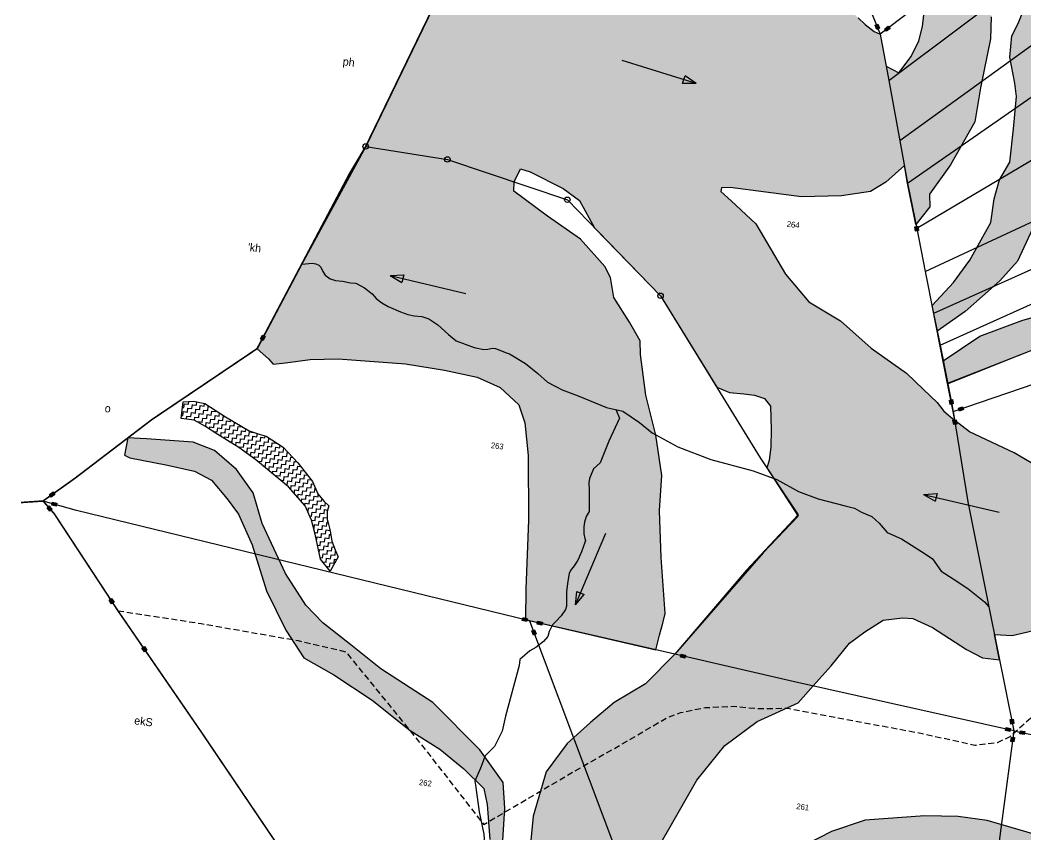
# Model space of a CAD drawing. Header units: metres. Extents: x 284220 to 286737, y 2014914 to 2019184.
# Drawn here: x 284306 to 285157, y 2016124 to 2016813 of the extents above; entities that cross this region are included whole.
import ezdxf
from ezdxf.enums import TextEntityAlignment as Align

# ---------------------------------------------------------------- set-up
doc = ezdxf.new("R2010")
doc.units = ezdxf.units.M
doc.header["$MEASUREMENT"] = 0
doc.linetypes.add('DASHED', pattern=[0.75, 0.5, -0.25])
doc.linetypes.add('DIVIDE', pattern=[1.25, 0.5, -0.25, 0, -0.25, 0, -0.25])
for name, color, linetype in [('LINE_FOOTPATH', 1, 'DASHED'), ('LINE_WATER', 4, 'Continuous'), ('POLY_HATCH', 12, 'Continuous'), ('POLY_PARCEL', 6, 'Continuous'), ('SYM_ARROW', 1, 'Continuous'), ('SYM_STONE', 1, 'Continuous'), ('TEXT_MAPOUT', 7, 'Continuous'), ('TEXT_PARCEL', 7, 'Continuous'), ('V_BOUND_LINE', 7, 'Continuous'), ('V_DIVIDE_LINE', 7, 'DIVIDE')]:
    doc.layers.add(name, color=color, linetype=linetype)
doc.styles.add('TEXT_MAP', font='', dxfattribs={"height": 2.5})
doc.styles.get('TEXT_MAP').set_extended_font_data('Kruti Dev 050')
pattern_1 = [(356.61364, (284213.9095, 2014981.2202), (3.5200197, 3.126719), [3.329182, -3.329182]), (86.61364, (284217.2328, 2014981.0236), (-3.126719, 3.5200197), [3.329182, -3.329182])]

# ---------------------------------------------------------------- blocks, each defined once
blk = doc.blocks.new('STONE')
blk.add_circle((0, 0), 0.851)
blk = doc.blocks.new('STONESQUAREFILLED')
blk.add_hatch(color=256).paths.add_polyline_path([(0.7, -0.48), (0.7, 0.48), (-0.7, 0.48), (-0.7, -0.48)])
blk.add_lwpolyline([(-0.7, 0.48), (0.7, 0.48), (0.7, -0.48), (-0.7, -0.48)], close=True)
blk = doc.blocks.new('ARROWASPECT')
h = blk.add_hatch(color=256)
h.paths.add_polyline_path([(2.85, -2.85), (3.72, -1.98), (0, 0)])
h.paths.add_polyline_path([(0, 0), (1.98, -3.72), (2.85, -2.85)])
for points in [[(0, 0), (17.15, -17.15)], [(0, 0), (1.98, -3.72)], [(0, 0), (3.72, -1.98)], [(3.72, -1.98), (1.98, -3.72)]]:
    blk.add_lwpolyline(points)
blk = doc.blocks.new('4423')
at = {"layer": 'POLY_HATCH'}
h = blk.add_hatch(dxfattribs=at)
h.set_pattern_fill('ZIGZAG', color=256, scale=26.633459, angle=-3.38636, style=0)
h.set_pattern_definition(pattern_1)
h.paths.add_polyline_path([(285164.22, 2016652.54), (285167.13, 2016681.12), (285172.79, 2016722.27), (285172.25, 2016740.53), (285172.12, 2016758.76), (285171.27, 2016778.65), (285168.54, 2016787.31), (285160.45, 2016801.15), (285158.86, 2016822.3), (285149.86, 2016855.85), (285142.39, 2016880.19), (285132.14, 2016905.49), (285115.38, 2016937.26), (285099.57, 2016971.4), (285089.51, 2016993.05), (285077.4, 2017003.3), (285072.03, 2017008.48), (285066.53, 2017018.12), (285061.87, 2017028.52), (285060.97, 2017033.83), (285060.41, 2017044.8), (285053.17, 2017059.4), (285045.05, 2017079.72), (285035.46, 2017102.56), (285021.72, 2017123.62), (285006.86, 2017139.48), (284995.29, 2017149.32), (284971.49, 2017151.11), (284986.26, 2017133.82), (285003.43, 2017115.79), (285023.96, 2017079.35), (285033.57, 2017063.8), (285033.81, 2017054.07), (285032.98, 2017046.83), (285033.83, 2017033.82), (285046.03, 2017014.07), (285059.54, 2016995.86), (285071.88, 2016978.52), (285079.18, 2016962.77), (285100.37, 2016923.86), (285116.34, 2016885.66), (285120.83, 2016865.55), (285124.22, 2016840.65), (285139.02, 2016803.33), (285144.06, 2016792.51), (285141.56, 2016791.44), (285139.59, 2016792.37), (285138.09, 2016794.57), (285127.89, 2016813.8), (285120.36, 2016823.56), (285110.84, 2016833.84), (285104.05, 2016842.34), (285092.21, 2016868.14), (285088.58, 2016882.13), (285076.78, 2016915.62), (285062.19, 2016949.69), (285051.06, 2016973.83), (285027.93, 2017022.81), (285016.26, 2017044.56), (285000.71, 2017069.37), (284983.76, 2017097.9), (284971.75, 2017114), (284959.09, 2017126.09), (284950.83, 2017137.11), (284941.03, 2017153.4), (284912.9, 2017155.8), (284942.88, 2017121.59), (284956.79, 2017103.35), (284969.03, 2017075.58), (284988.02, 2017047.32), (285006.3, 2017020.73), (285022.84, 2016978.45), (285051.68, 2016911.15), (285078.5, 2016850.97), (285097.42, 2016821.5), (285110.19, 2016804.55), (285116.86, 2016794.03), (285117.71, 2016775.29), (285116.88, 2016751.44), (285115.84, 2016728.9), (285113.51, 2016716.89), (285107.85, 2016703.46), (285098.64, 2016689.24), (285087.69, 2016694.2), (285081.12, 2016720.47), (285075.75, 2016722.36), (285074.4, 2016723.28), (285098.99, 2016603.28), (285108.09, 2016612.53), (285111.7, 2016598), (285120.7, 2016564.31), (285131.43, 2016579.77), (285130.55, 2016590.15), (285146.23, 2016615.55)])
h = blk.add_hatch(dxfattribs=at)
h.set_pattern_fill('ZIGZAG', color=256, scale=26.633459, angle=-3.38636, style=0)
h.set_pattern_definition(pattern_1)
h.paths.add_polyline_path([(285209.23, 2016982.95), (285196.98, 2017015.67), (285184.38, 2017049.21), (285156.75, 2017095.79), (285139.9, 2017125.94), (285126.55, 2017147.69), (285099.26, 2017145.26), (285120.75, 2017110.47), (285139.55, 2017078.99), (285156.9, 2017050.43), (285168.06, 2017026.69), (285177.57, 2016995.76), (285181.49, 2016972.85), (285182.57, 2016942.17), (285184.74, 2016910.45), (285196.59, 2016898.42), (285208.43, 2016879.49), (285225.31, 2016847.18), (285234.61, 2016828.95), (285242.26, 2016807.44), (285247.14, 2016787.31), (285252.44, 2016759.56), (285258.34, 2016722.36), (285258.15, 2016698.49), (285261.58, 2016674.39), (285281.24, 2016657.44), (285292.06, 2016634.93), (285300.32, 2016610.15), (285303.02, 2016595.08), (285303.27, 2016571.99), (285298, 2016558.13), (285277.84, 2016534.69), (285257.04, 2016509.53), (285239.41, 2016499.23), (285213.76, 2016490.22), (285179.62, 2016474.83), (285150.51, 2016452.58), (285155.44, 2016433.99), (285294.81, 2016499.27), (285299.12, 2016506.62), (285318.68, 2016535.83), (285327.5, 2016568.52), (285332.07, 2016597.81), (285332.6, 2016606.68), (285328.46, 2016633.25), (285322.05, 2016647.66), (285317.04, 2016652.01), (285285.06, 2016667.23), (285290.03, 2016675.39), (285291.4, 2016684.3), (285294.8, 2016700.7), (285294.76, 2016713.66), (285294.45, 2016729.06), (285285.11, 2016757.02), (285272.39, 2016809.2), (285269.52, 2016822.33), (285263.45, 2016830.48), (285250.55, 2016844.1), (285247.16, 2016862.12), (285237.53, 2016904.8), (285235.42, 2016917.07), (285231.36, 2016923.79), (285223.31, 2016931.56), (285220.63, 2016941.03)])
h.paths.add_polyline_path([(285225.14, 2016593.62), (285227.85, 2016612.08), (285225.8, 2016624.27), (285222.5, 2016637.02), (285221.25, 2016650.05), (285221.39, 2016666.24), (285222.58, 2016686.27), (285229.29, 2016710.71), (285219.75, 2016720.59), (285220.18, 2016729.58), (285226.72, 2016756.22), (285228.65, 2016775.14), (285223.26, 2016781.4), (285217.97, 2016795.85), (285219.7, 2016803.48), (285219.59, 2016815.23), (285211.3, 2016834.46), (285196.28, 2016866.41), (285183.61, 2016891.86), (285164.35, 2016915.68), (285155.33, 2016927.55), (285153.56, 2016938.59), (285147.29, 2016969.73), (285141.3, 2016998.43), (285130.83, 2017028.16), (285117.35, 2017053.66), (285101.28, 2017083.36), (285087.68, 2017106.84), (285074.93, 2017124.2), (285068.52, 2017132.27), (285055.79, 2017144.77), (285024.35, 2017147.13), (285049.29, 2017116.84), (285080.82, 2017067.6), (285092.35, 2017043.43), (285099.47, 2017018.01), (285112.02, 2016976.78), (285119.06, 2016952.07), (285120.04, 2016941.07), (285129.27, 2016932.83), (285150.8, 2016899.57), (285175.92, 2016851.52), (285186.08, 2016823.47), (285192.01, 2016793.56), (285197.36, 2016767.74), (285199.12, 2016749.41), (285195.12, 2016736.69), (285190.44, 2016726.03), (285189.79, 2016708.26), (285197.67, 2016678.29), (285196.81, 2016648.72), (285195.57, 2016620.94), (285187.8, 2016605.83), (285184.4, 2016589.61), (285182.83, 2016569.86), (285167.54, 2016537.56), (285155.05, 2016518.06), (285138.48, 2016497.72), (285144.11, 2016476.68), (285166.21, 2016494.66), (285193.34, 2016521.8), (285206.93, 2016539.22), (285217.89, 2016566.92)])
h = blk.add_hatch(dxfattribs=at)
h.set_pattern_fill('ZIGZAG', color=256, scale=26.633459, angle=-3.38636, style=0)
h.set_pattern_definition(pattern_1)
h.paths.add_polyline_path([(285028.03, 2016771.75), (285024.13, 2016774.41), (284981.47, 2016813.38), (284953.26, 2016850.28), (284944.36, 2016864.17), (284930.05, 2016889.31), (284920.84, 2016918.6), (284911.48, 2016960.39), (284906.22, 2017015.37), (284897.75, 2017015.87), (284877.51, 2017016.26), (284861.34, 2017016.81), (284856.87, 2017016.67), (284844.64, 2017015.37), (284826.83, 2017012.99), (284774.31, 2016881.88), (284772.99, 2016872.66), (284767.34, 2016863.68), (284726.86, 2016764.6), (284704.64, 2016710), (284702.06, 2016703.68), (284956.89, 2016581.19), (284957.48, 2016584.39), (284964.42, 2016585.19), (285024.15, 2016581.25), (285057.54, 2016584.14), (285081.34, 2016589.21), (285093.6, 2016597.8), (285098.99, 2016603.28), (285074.4, 2016723.28), (285067.96, 2016727.68), (285061.79, 2016732.91), (285050.56, 2016741.67), (285039.56, 2016754.47)])
h = blk.add_hatch(dxfattribs=at)
h.set_pattern_fill('ZIGZAG', color=256, scale=26.633459, angle=-3.38636, style=0)
h.set_pattern_definition(pattern_1)
h.paths.add_polyline_path([(285299.62, 2016308.24), (285294.02, 2016326.73), (285289.26, 2016335.13), (285276.15, 2016347.85), (285249.27, 2016362.34), (285214.44, 2016379.7), (285176.14, 2016394.86), (285163.37, 2016403.61), (285153.94, 2016410.63), (285147.76, 2016417.64), (285135.8, 2016427.66), (285120.74, 2016440.29), (285090.25, 2016459.11), (285063.14, 2016480.15), (285036.02, 2016494.3), (285015.03, 2016516.2), (284987.82, 2016556.27), (284966.19, 2016574.16), (284956.89, 2016581.19), (284702.06, 2016703.68), (284659.7, 2016599.97), (284612.8, 2016498.94), (284580.13, 2016426.23), (284590.33, 2016418.38), (284594.39, 2016414.32), (284604.53, 2016416.11), (284624.85, 2016420.16), (284647.92, 2016422.14), (284704.3, 2016421.67), (284737.09, 2016418.3), (284764.58, 2016414.28), (284784.23, 2016406.91), (284800.65, 2016393.51), (284806.47, 2016378.84), (284811.09, 2016351.81), (284814.6, 2016298.08), (284816.01, 2016241.14), (284817.46, 2016215.41), (284821.77, 2016214.63), (284927.33, 2016197.17), (284929.62, 2016209.51), (284931.67, 2016219.9), (284933.1, 2016227.94), (284926.75, 2016274.18), (284922.84, 2016313.12), (284923.13, 2016342.25), (284915.91, 2016375.64), (284905.53, 2016408.27), (284898.8, 2016441.59), (284898.04, 2016453.1), (284887.93, 2016468.03), (284873.79, 2016487.5), (284869.98, 2016503.97), (284864.77, 2016512.88), (284843.09, 2016534.23), (284814.48, 2016551.69), (284785, 2016570.64), (284784.9, 2016578.37), (284789.46, 2016589.49), (284797.48, 2016587.58), (284825.92, 2016575.38), (284840.21, 2016566.42), (284854.12, 2016544.46), (284912.48, 2016491.53), (284963.94, 2016418.68), (284974.86, 2016414.81), (284986.79, 2016414.58), (284995.85, 2016414.04), (285004.31, 2016411.63), (285009.69, 2016405.58), (285010.55, 2016395.97), (285011.42, 2016386.37), (285012, 2016372), (285011.33, 2016360.57), (285009.74, 2016354.24), (285038.36, 2016315.65), (285011.31, 2016283.55), (284943.16, 2016194.55), (284920.43, 2016168.55), (284895.51, 2016151.39), (284884.72, 2016141.04), (284971.42, 2016095.78), (284989.56, 2016121.45), (285015.3, 2016143.23), (285048.37, 2016160.86), (285059.77, 2016175.58), (285073.72, 2016193.28), (285087.79, 2016213), (285099.87, 2016223.27), (285114.37, 2016233.88), (285130.31, 2016236.76), (285138.92, 2016236.73), (285155.76, 2016230.48), (285185.37, 2016213.91), (285198.88, 2016207.86), (285213.23, 2016207.18), (285207.65, 2016228.02), (285222.54, 2016227.96), (285244.46, 2016234.78), (285270.47, 2016246.15), (285287.51, 2016259.47), (285298.25, 2016279.38), (285301.56, 2016286.83), (285300.99, 2016299.08)])
h = blk.add_hatch(dxfattribs=at)
h.set_pattern_fill('ZIGZAG', color=256, scale=26.633459, angle=-3.38636, style=0)
h.set_pattern_definition(pattern_1)
h.paths.add_polyline_path([(284633.13, 2016318.88), (284619.97, 2016333.69), (284607.18, 2016345.83), (284592.3, 2016354.12), (284586.56, 2016355.52), (284577.94, 2016357.62), (284557.63, 2016368.09), (284539.67, 2016377.89), (284530.21, 2016379.24), (284521.67, 2016378.16), (284520.84, 2016364.18), (284531.67, 2016363.53), (284541.46, 2016358.98), (284552.22, 2016352.79), (284570.2, 2016343.25), (284585.01, 2016333.9), (284613.46, 2016313.16), (284628.47, 2016298.24), (284634.41, 2016286.77), (284638.24, 2016275.42), (284643.9, 2016254.7), (284652.56, 2016245.24), (284658.26, 2016257.53), (284655.8, 2016263.26), (284652.51, 2016270.34), (284650.64, 2016278.92), (284648.84, 2016284.33), (284646.3, 2016291.37), (284648.14, 2016299.46), (284640.04, 2016305.93)])
h = blk.add_hatch(dxfattribs=at)
h.set_pattern_fill('ZIGZAG', color=256, scale=26.633459, angle=-3.38636, style=0)
h.set_pattern_definition(pattern_1)
h.paths.add_polyline_path([(284932.83, 2016019.21), (284946.43, 2016047.07), (284968.17, 2016091.18), (284971.42, 2016095.78), (284884.72, 2016141.04), (284876.75, 2016133.39), (284858.45, 2016114.88), (284842.63, 2016090.01), (284834.21, 2016052.77), (284831.25, 2015962.98), (284838.74, 2015920.01), (284808.36, 2015915.59), (284810.24, 2016003.88), (284810.09, 2016057.88), (284807.43, 2016078.89), (284786.5, 2016104.98), (284744.7, 2016141.85), (284699.81, 2016166.96), (284673.64, 2016185.24), (284649.21, 2016202.18), (284634.25, 2016215.96), (284615.65, 2016240.96), (284593.66, 2016281.44), (284584.62, 2016306.34), (284569.46, 2016324.92), (284550.24, 2016339.43), (284531.94, 2016345.29), (284493.24, 2016345.67), (284477.68, 2016345.42), (284475.64, 2016330.95), (284480.29, 2016328.76), (284510.67, 2016325.05), (284534.82, 2016321.23), (284549.25, 2016314.64), (284563.21, 2016299.96), (284573.49, 2016287.89), (284586.37, 2016263.23), (284600.88, 2016225.58), (284619.08, 2016193.93), (284635.47, 2016171.93), (284661.19, 2016159.5), (284694.48, 2016140.33), (284727.39, 2016117.17), (284753.01, 2016103.42), (284774.11, 2016088.31), (284791.84, 2016072.93), (284795.37, 2016059.82), (284799.4, 2016030.91), (284797.5, 2015982.77), (284792.72, 2015926.19), (284792.66, 2015900.87), (284858.14, 2015904.87), (285007.35, 2015905.6), (285005.51, 2015850.28), (285001.98, 2015847.14), (284984.38, 2015856.79), (284951.62, 2015868.76), (284917.35, 2015871.26), (284860.15, 2015874.17), (284828.51, 2015864.58), (284803.96, 2015849.36), (284857.38, 2015818.1), (284889.39, 2015818.93), (284915.65, 2015818.33), (284932.52, 2015812.55), (284966.54, 2015789.51), (285005.15, 2015762.13), (285031.43, 2015745.77), (285054.33, 2015728.65), (285076.85, 2015697.21), (285094.94, 2015671.77), (285111.5, 2015660.76), (285117.25, 2015660.9), (285112.91, 2015676.44), (285115.52, 2015696.36), (285136.44, 2015742.9), (285150.99, 2015762.58), (285170.45, 2015776.24), (285192.84, 2015783.04), (285214.61, 2015783.28), (285142.98, 2016071.45), (285110.16, 2016067.01), (285082.72, 2016055.73), (285053.49, 2016038.35), (285030.47, 2016012.95), (285013.56, 2015977.64), (285007.04, 2015932.16), (285004.86, 2015920.69), (284955.47, 2015919.63), (284908.16, 2015916.65), (284911.95, 2015933.01), (284915.47, 2015968.16), (284919.85, 2015985.57)])
h = blk.add_hatch(dxfattribs=at)
h.set_pattern_fill('ZIGZAG', color=256, scale=26.633459, angle=-3.38636, style=0)
h.set_pattern_definition(pattern_1)
h.paths.add_polyline_path([(285377.95, 2015957.51), (285359.94, 2015992.5), (285346.24, 2016011.47), (285289.56, 2016047.31), (285251.97, 2016063.87), (285211.39, 2016072.96), (285187.12, 2016074.88), (285159.32, 2016073.66), (285142.98, 2016071.45), (285214.61, 2015783.28), (285226.81, 2015783.42), (285257.52, 2015777.3), (285269.6, 2015766.09), (285287.05, 2015745.94), (285314.48, 2015716.61), (285341.83, 2015702.09), (285357.1, 2015693.54), (285384.62, 2015698.12), (285406.31, 2015701.14), (285426.21, 2015698.05), (285438.4, 2015693.98), (285449.61, 2015681.37), (285463.41, 2015639.94), (285483.38, 2015597.67), (285511.79, 2015549.23), (285530.23, 2015529.51), (285541.8, 2015514.97), (285548.94, 2015498.3), (285552.33, 2015482.81), (285555.46, 2015463.03), (285560.7, 2015454.6), (285577.73, 2015435.44), (285589.44, 2015423.28), (285592.46, 2015409.72), (285596.75, 2015401.34), (285596.46, 2015388.46), (285596.68, 2015367.9), (285596.17, 2015359.33), (285591.99, 2015345.24), (285587.73, 2015337.85), (285564.27, 2015313.6), (285526.93, 2015280.45), (285518.15, 2015269.51), (285513.55, 2015256.4), (285512.15, 2015248.84), (285510.86, 2015243.18), (285508.25, 2015231.39), (285505.55, 2015226.29), (285502.27, 2015219.32), (285499.61, 2015214.7), (285496.36, 2015208.2), (285490.81, 2015203.28), (285485.34, 2015199.78), (285481.86, 2015197.59), (285477.88, 2015194.96), (285474.88, 2015192.75), (285471.32, 2015189.14), (285468.72, 2015185.47), (285466.61, 2015182.25), (285464.03, 2015179.06), (285461.45, 2015175.87), (285460.42, 2015174.49), (285458.85, 2015172.2), (285457.22, 2015168.95), (285451.53, 2015160.19), (285534.37, 2015227.33), (285536.22, 2015243.59), (285543.29, 2015266.11), (285566.78, 2015291.47), (285599.02, 2015317.08), (285619.21, 2015343.13), (285622.1, 2015367.8), (285629.28, 2015392.22), (285629.2, 2015407.04), (285616.21, 2015437.91), (285604.42, 2015456.76), (285593.69, 2015469.34), (285600.22, 2015474.69), (285615.07, 2015467.12), (285621.46, 2015461.97), (285628.52, 2015451.99), (285635.52, 2015432.94), (285640.67, 2015414.96), (285640.75, 2015400.14), (285640.18, 2015382.5), (285638.86, 2015376.36), (285635.55, 2015360.79), (285631.54, 2015349.56), (285628.26, 2015342.59), (285627.25, 2015333.57), (285626.83, 2015326.43), (285626.04, 2015313.1), (285626.68, 2015307.8), (285627.27, 2015301.56), (285627.43, 2015296.29), (285627.61, 2015290.79), (285666.31, 2015291.87), (285681.75, 2015545.24), (285678.04, 2015570.3), (285674.15, 2015585.35), (285643.9, 2015639.7), (285607.65, 2015697.74), (285591.99, 2015717.58), (285555.07, 2015764.21), (285523.83, 2015793.77), (285509.54, 2015802.74), (285485.5, 2015808.46), (285455.12, 2015812.17), (285424.46, 2015819.24), (285408.04, 2015824.51), (285402.55, 2015828.66), (285401.04, 2015835.43), (285402.47, 2015851.6), (285402.42, 2015870.06)])
at = {"layer": 'LINE_FOOTPATH', "ltscale": 10, "flags": 128}
blk.add_lwpolyline([(284478.47, 2016201.28), (284548.14, 2016195.07), (284629.84, 2016186.02), (284669.7, 2016179.28), (284735.98, 2016107.92), (284793.59, 2016043.09), (284865.7, 2016091.94), (284909.27, 2016120.68), (284940.02, 2016141.44), (284951.17, 2016146.5), (284971.37, 2016151.93), (284994.72, 2016154.46), (285014.57, 2016153.89), (285039.98, 2016155.7), (285154.52, 2016141.66), (285197.2, 2016134.92), (285215.78, 2016138.33), (285226.06, 2016144.05), (285242.41, 2016160.84), (285275.69, 2016188.68), (285304.51, 2016210.08), (285325.09, 2016221.81), (285346.69, 2016230.47), (285366.91, 2016241.32), (285411.38, 2016259.76), (285421.86, 2016263.66), (285471.22, 2016267.96), (285529.08, 2016275.12), (285546.79, 2016279.19), (285571.23, 2016284.97), (285597.53, 2016291.54), (285614.27, 2016299.58)], dxfattribs=at)
at = {"layer": 'LINE_WATER'}
for points in [[(284612.8, 2016498.94), (284621.59, 2016500.27), (284624.37, 2016499.79), (284627.13, 2016498.97), (284628.84, 2016497.21), (284630.62, 2016493.81), (284632.76, 2016490.88), (284636.1, 2016488.87), (284637.21, 2016488.14), (284641.61, 2016487.06), (284647.53, 2016486.71), (284654.41, 2016485.97), (284658.53, 2016485.89), (284659.17, 2016485.52), (284666.09, 2016482.48), (284672.91, 2016477.79), (284676.49, 2016474.27), (284681.41, 2016470.85), (284686.86, 2016468.22), (284697.2, 2016464.47), (284703.69, 2016462.61), (284708.93, 2016461.96), (284715.18, 2016461.6), (284721.35, 2016460.1), (284729.17, 2016455.51), (284738.46, 2016448.04), (284745.1, 2016443.19), (284760.36, 2016438.83), (284768.53, 2016437.52), (284771.86, 2016437.98), (284775.72, 2016439.07), (284778.03, 2016439.1), (284787.42, 2016436.07), (284790.01, 2016435.26), (284803.78, 2016428.01), (284814.55, 2016420.45), (284823.06, 2016413.68), (284835.77, 2016408.14), (284849.39, 2016404.04), (284873.49, 2016395.94), (284887.22, 2016393.81), (284901.56, 2016385.21), (284912.64, 2016377.13), (284934.81, 2016367.08), (284962.84, 2016358.16), (284998.55, 2016350.94), (285018.81, 2016345.24), (285037.42, 2016336.22), (285053.96, 2016331.28), (285076.96, 2016326.79), (285084.79, 2016325.34), (285090.72, 2016322.35), (285099.62, 2016319.35), (285105.92, 2016314.19), (285113.08, 2016307.01), (285125.46, 2016302.56), (285145.92, 2016291.29), (285152.29, 2016287.45), (285160.12, 2016277.59), (285170.35, 2016272.03), (285183.12, 2016264.68), (285197.7, 2016254.42), (285201.61, 2016250.52)], [(284881.33, 2016394.72), (284884.72, 2016387.69), (284877.22, 2016368.15), (284871.12, 2016349.67), (284865.8, 2016344.22), (284863, 2016335.93), (284862.8, 2016332.48), (284863.39, 2016326.29), (284864.45, 2016308.59), (284862.27, 2016304.3), (284861.21, 2016299.37), (284860.99, 2016295.73), (284861.01, 2016292.84), (284861.21, 2016289.75), (284862.34, 2016286.04), (284863.02, 2016284.46), (284862.71, 2016282.55), (284860.32, 2016274.62), (284857.79, 2016267.66), (284855.01, 2016262.83), (284852.91, 2016259.88), (284852.06, 2016258.58), (284851.14, 2016255.94), (284850.57, 2016249.64), (284850.06, 2016241.02), (284850.41, 2016233.88), (284850.67, 2016228.92), (284850.12, 2016226.07), (284846.9, 2016220.49), (284842.57, 2016215.56), (284841.52, 2016214.08), (284840.08, 2016212.44), (284837.63, 2016206.82), (284836.81, 2016202.64), (284833.47, 2016198.22), (284827.58, 2016192.99), (284822.59, 2016189.83), (284814.82, 2016182.02), (284814.52, 2016177.04), (284805.82, 2016134.35), (284803.91, 2016121.58), (284798.52, 2016108.45), (284791.11, 2016100.24), (284787.99, 2016089.85), (284783.88, 2016078.75), (284784.64, 2016075.44), (284789.1, 2016053.26), (284794.18, 2016035.09), (284798.39, 2016001.79)]]:
    blk.add_lwpolyline(points, dxfattribs=at)
at = {"layer": 'POLY_HATCH'}
for points in [[(285061.79, 2016732.91), (285067.96, 2016727.68), (285075.75, 2016722.36), (285081.12, 2016720.47), (285087.69, 2016694.2), (285098.64, 2016689.24), (285107.85, 2016703.46), (285113.51, 2016716.89), (285115.84, 2016728.9), (285116.88, 2016751.44)], [(285172.25, 2016740.53), (285172.79, 2016722.27), (285167.13, 2016681.12), (285164.22, 2016652.54), (285146.23, 2016615.55), (285130.55, 2016590.15), (285131.43, 2016579.77), (285120.7, 2016564.31), (285111.7, 2016598), (285108.09, 2016612.53), (285093.6, 2016597.8), (285081.34, 2016589.21), (285057.54, 2016584.14), (285024.15, 2016581.25), (284964.42, 2016585.19), (284957.48, 2016584.39), (284956.89, 2016581.19), (284966.19, 2016574.16), (284987.82, 2016556.27), (285015.03, 2016516.2), (285036.02, 2016494.3), (285063.14, 2016480.15), (285090.25, 2016459.11), (285120.74, 2016440.29), (285135.8, 2016427.66), (285147.76, 2016417.64), (285153.94, 2016410.63), (285163.37, 2016403.61), (285161.57, 2016410.82), (285155.44, 2016433.99), (285146.99, 2016465.88), (285138.48, 2016497.72), (285155.05, 2016518.06), (285167.54, 2016537.56), (285182.83, 2016569.86), (285184.4, 2016589.61), (285187.8, 2016605.83), (285195.57, 2016620.94), (285196.81, 2016648.72), (285197.6, 2016675.81), (285195.42, 2016686.87), (285189.79, 2016708.26), (285190.44, 2016726.03), (285195.12, 2016736.69), (285199.12, 2016749.41)], [(285217.89, 2016566.92), (285206.93, 2016539.22), (285193.34, 2016521.8), (285166.21, 2016494.66), (285144.11, 2016476.68)], [(285150.51, 2016452.58), (285179.62, 2016474.83), (285213.76, 2016490.22), (285239.41, 2016499.23)], [(285294.81, 2016499.27), (285155.44, 2016433.99)], [(284704.64, 2016710), (284659.7, 2016599.97), (284612.8, 2016498.94), (284580.13, 2016426.23), (284590.33, 2016418.38), (284594.39, 2016414.32), (284604.53, 2016416.11), (284624.85, 2016420.16), (284647.92, 2016422.14), (284704.3, 2016421.67), (284737.09, 2016418.3), (284764.58, 2016414.28), (284784.23, 2016406.91), (284800.65, 2016393.51), (284806.47, 2016378.84), (284811.09, 2016351.81), (284814.6, 2016298.08), (284816.01, 2016241.14), (284817.46, 2016215.41), (284821.77, 2016214.63), (284927.33, 2016197.17), (284929.62, 2016209.51), (284931.67, 2016219.9), (284933.1, 2016227.94), (284926.75, 2016274.18), (284922.84, 2016313.12), (284923.13, 2016342.25), (284915.91, 2016375.64), (284905.53, 2016408.27), (284898.8, 2016441.59), (284898.04, 2016453.1), (284887.93, 2016468.03), (284873.79, 2016487.5), (284869.98, 2016503.97), (284864.77, 2016512.88), (284843.09, 2016534.23), (284814.48, 2016551.69), (284785, 2016570.64), (284784.9, 2016578.37), (284789.46, 2016589.49), (284797.48, 2016587.58), (284825.92, 2016575.38), (284840.21, 2016566.42), (284854.12, 2016544.46), (284912.48, 2016491.53), (284963.94, 2016418.68), (284974.86, 2016414.81), (284986.79, 2016414.58), (284995.85, 2016414.04), (285004.31, 2016411.63), (285009.69, 2016405.58), (285010.55, 2016395.97), (285011.42, 2016386.37), (285012, 2016372), (285011.33, 2016360.57), (285009.74, 2016354.24), (285038.36, 2016315.65), (285011.31, 2016283.55), (284943.16, 2016194.55), (284920.43, 2016168.55), (284895.51, 2016151.39), (284876.75, 2016133.39), (284858.45, 2016114.88), (284842.63, 2016090.01), (284834.21, 2016052.77), (284831.25, 2015962.98)], [(284810.24, 2016003.88), (284810.09, 2016057.88), (284807.43, 2016078.89), (284786.5, 2016104.98), (284744.7, 2016141.85), (284699.81, 2016166.96), (284673.64, 2016185.24), (284649.21, 2016202.18), (284634.25, 2016215.96), (284615.65, 2016240.96), (284593.66, 2016281.44), (284584.62, 2016306.34), (284569.46, 2016324.92), (284550.24, 2016339.43), (284531.94, 2016345.29), (284493.24, 2016345.67), (284477.68, 2016345.42), (284475.64, 2016330.95), (284480.29, 2016328.76), (284510.67, 2016325.05), (284534.82, 2016321.23), (284549.25, 2016314.64), (284563.21, 2016299.96), (284573.49, 2016287.89), (284586.37, 2016263.23), (284600.88, 2016225.58), (284619.08, 2016193.93), (284635.47, 2016171.93), (284661.19, 2016159.5), (284694.48, 2016140.33), (284727.39, 2016117.17), (284753.01, 2016103.42), (284774.11, 2016088.31), (284791.84, 2016072.93), (284795.37, 2016059.82), (284799.4, 2016030.91)], [(285289.56, 2016047.31), (285251.97, 2016063.87), (285211.39, 2016072.96), (285187.12, 2016074.88), (285159.32, 2016073.66), (285110.16, 2016067.01), (285082.72, 2016055.73), (285053.49, 2016038.35)], [(284932.83, 2016019.21), (284946.43, 2016047.07), (284968.17, 2016091.18), (284989.56, 2016121.45), (285015.3, 2016143.23), (285048.37, 2016160.86), (285059.77, 2016175.58), (285073.72, 2016193.28), (285087.79, 2016213), (285099.87, 2016223.27), (285114.37, 2016233.88), (285130.31, 2016236.76), (285138.92, 2016236.73), (285155.76, 2016230.48), (285185.37, 2016213.91), (285198.88, 2016207.86), (285213.23, 2016207.18), (285207.65, 2016228.02), (285222.54, 2016227.96), (285244.46, 2016234.78)], [(285249.27, 2016362.34), (285214.44, 2016379.7), (285176.14, 2016394.86), (285163.37, 2016403.61)], [(284521.67, 2016378.16), (284530.21, 2016379.24), (284539.67, 2016377.89), (284557.63, 2016368.09), (284577.94, 2016357.62), (284586.56, 2016355.52), (284592.3, 2016354.12), (284607.18, 2016345.83), (284619.97, 2016333.69), (284633.13, 2016318.88), (284638.38, 2016309.04), (284643.84, 2016302.89), (284648.14, 2016299.46), (284647.07, 2016294.76), (284647.47, 2016288.11), (284648.84, 2016284.33), (284650.64, 2016278.92), (284652.51, 2016270.34), (284655.8, 2016263.26), (284657.2, 2016260), (284658.39, 2016257.81), (284658.39, 2016257.81), (284652.56, 2016245.24), (284643.9, 2016254.7), (284638.24, 2016275.42), (284634.41, 2016286.77), (284628.47, 2016298.24), (284613.46, 2016313.16), (284585.01, 2016333.9), (284570.2, 2016343.25), (284552.22, 2016352.79), (284541.46, 2016358.98), (284531.67, 2016363.53), (284520.84, 2016364.18), (284521.67, 2016378.16)]]:
    blk.add_lwpolyline(points, dxfattribs=at)
at = {"layer": 'POLY_PARCEL'}
for points in [[(285336.28, 2016825.57), (285103.06, 2016632.74)], [(285111.7, 2016598), (285354.71, 2016791.45)], [(285090.64, 2016682.4), (285208.35, 2016783.02)], [(285129.07, 2016762), (285081.12, 2016720.47)], [(285063.75, 2016756.44), (285081.12, 2016720.47)], [(285382.85, 2016739.14), (285121.63, 2016560.81)], [(285081.12, 2016720.47), (285090.64, 2016682.4)], [(285090.64, 2016682.4), (285103.06, 2016632.74)], [(285131, 2016525.73), (285312.27, 2016624.49), (285414.54, 2016679.84)], [(285433.07, 2016645.9), (285140.2, 2016491.3)], [(285103.06, 2016632.74), (285111.7, 2016598)], [(285147.28, 2016465.19), (285445.62, 2016622.92)], [(284659.7, 2016599.97), (284728.24, 2016593.46), (284829.98, 2016566.37), (284912.48, 2016491.53), (285003.79, 2016362.26), (285038.44, 2016316.99), (284998.34, 2016268.17)], [(285111.7, 2016598), (285121.63, 2016560.81)], [(285468.84, 2016580.63), (285266.61, 2016486.15), (285155.75, 2016433.63)], [(285121.63, 2016560.81), (285131, 2016525.73)], [(285161.57, 2016410.82), (285293.2, 2016465.47), (285423.35, 2016534.23)], [(285131, 2016525.73), (285140.2, 2016491.3)], [(285140.2, 2016491.3), (285147.28, 2016465.19)], [(285147.28, 2016465.19), (285155.75, 2016433.63)], [(285155.75, 2016433.63), (285161.57, 2016410.82)], [(285161.57, 2016410.82), (285178.61, 2016336.69)], [(285178.61, 2016336.69), (285201.61, 2016250.52), (285228.89, 2016148.84)], [(284438.86, 2016282.39), (284410.48, 2016288.45)], [(284820.94, 2016214.68), (284438.86, 2016282.39)], [(284998.34, 2016268.17), (284943.16, 2016194.55)], [(284820.94, 2016214.68), (284907.25, 2016022.93), (284955.47, 2015919.63)], [(284943.16, 2016194.55), (284820.94, 2016214.68)], [(285228.89, 2016148.84), (285044.04, 2016178.07), (284943.16, 2016194.55)], [(285228.89, 2016148.84), (285213.6, 2015926.34), (285213.68, 2015925.14)], [(285228.89, 2016148.84), (285459.79, 2016115.78), (285649.72, 2016091.73)]]:
    blk.add_lwpolyline(points, dxfattribs=at)
at = {"layer": 'V_BOUND_LINE', "const_width": 1.33}
for points in [[(284875.32, 2017131.16), (284822.64, 2017002.77), (284774.31, 2016881.88), (284772.99, 2016872.66), (284766.71, 2016862.69), (284713.52, 2016731.75), (284659.7, 2016599.97)], [(284659.7, 2016599.97), (284647.7, 2016576.59), (284580.13, 2016426.23), (284496.58, 2016361.84), (284435.86, 2016309.09), (284410.48, 2016288.45)], [(284410.48, 2016288.45), (284420.34, 2016278.62), (284478.47, 2016201.28), (284554, 2016105.13), (284672.51, 2015951.74), (284710.55, 2015904.17)]]:
    blk.add_lwpolyline(points, dxfattribs=at)
at = {"layer": 'V_DIVIDE_LINE', "ltscale": 10, "const_width": 1.33, "flags": 128}
blk.add_lwpolyline([(284410.48, 2016288.45), (284392.18, 2016286.02)], dxfattribs=at)
at = {"layer": 'SYM_ARROW', "xscale": 2.663345889595632, "yscale": 2.663345889595632, "zscale": 2.663345889595632}
for p, rotation in [((284930.79, 2016669.67), 211.2699479061554), ((284686.95, 2016494), 35.42532865359321), ((285141.43, 2016340.38), 35.42532865359321), ((284858.11, 2016230.41), 115.6977501021916)]:
    blk.add_blockref('ARROWASPECT', p, dxfattribs=dict(at, rotation=rotation))
at = {"layer": 'SYM_STONE'}
for name, p, xscale, yscale, zscale, rotation in [('STONESQUAREFILLED', (285078.24, 2016726.44), 2.663345889595632, 2.663345889595632, 2.663345889595632, 295.7816188188006), ('STONESQUAREFILLED', (285086.74, 2016725.33), 2.663345889595632, 2.663345889595632, 2.663345889595632, 220.8962822906489), ('STONE', (284659.7, 2016599.97), 2.663345889595632, 2.663345889595632, 2.663345889595632, 356.613643166251), ('STONE', (284728.24, 2016593.46), 2.663345889595632, 2.663345889595632, 2.663345889595632, 356.613643166251), ('STONE', (284829.98, 2016566.37), 2.663345889595632, 2.663345889595632, 2.663345889595632, 356.613643166251), ('STONESQUAREFILLED', (285121.63, 2016560.81), 2.663345889595632, 2.663345889595632, 2.663345889595632, 284.9563911298594), ('STONE', (284912.48, 2016491.53), 2.663345889595632, 2.663345889595632, 2.663345889595632, 356.613643166251), ('STONESQUAREFILLED', (284584.37, 2016435.67), 2.663345889595631, 2.663345889595631, 2.663345889595631, 245.8010396395773), ('STONESQUAREFILLED', (285159.57, 2016418.64), 2.663345889595633, 2.663345889595633, 2.663345889595633, 284.3146051113852), ('STONESQUAREFILLED', (285167.98, 2016413.48), 2.663345889595632, 2.663345889595632, 2.663345889595632, 202.5466156451867), ('STONESQUAREFILLED', (285163.56, 2016402.15), 2.663345889595633, 2.663345889595633, 2.663345889595633, 102.9451769728299), ('STONESQUAREFILLED', (284417.71, 2016294.33), 2.663345889595632, 2.663345889595632, 2.663345889595632, 219.1175075571369), ('STONESQUAREFILLED', (284420.03, 2016286.41), 2.663345889595632, 2.663345889595632, 2.663345889595632, 167.9420334997159), ('STONESQUAREFILLED', (284416.36, 2016282.58), 2.663345889595632, 2.663345889595632, 2.663345889595632, 135.0904142930682), ('STONESQUAREFILLED', (284816.85, 2016215.41), 2.663345889595632, 2.663345889595632, 2.663345889595632, 169.9511880038189), ('STONESQUAREFILLED', (284829.51, 2016213.27), 2.663345889595631, 2.663345889595631, 2.663345889595631, 170.6484594277449), ('STONESQUAREFILLED', (284472.74, 2016208.91), 2.663345889595632, 2.663345889595632, 2.663345889595632, 307.4732156148864), ('STONESQUAREFILLED', (284825.16, 2016205.31), 2.663345889595632, 2.663345889595632, 2.663345889595632, 114.2340762795256), ('STONESQUAREFILLED', (284950.11, 2016193.42), 2.663345889595632, 2.663345889595632, 2.663345889595632, 170.7174272653311), ('STONESQUAREFILLED', (284502.5, 2016170.69), 2.663345889595632, 2.663345889595632, 2.663345889595632, 128.1487210047919), ('STONESQUAREFILLED', (285226.82, 2016156.54), 2.663345889595632, 2.663345889595632, 2.663345889595632, 285.0177405566712), ('STONESQUAREFILLED', (285223.97, 2016149.62), 2.663345889595632, 2.663345889595632, 2.663345889595632, 171.0159461261274), ('STONESQUAREFILLED', (285236.06, 2016147.82), 2.663345889595632, 2.663345889595632, 2.663345889595632, 171.8513823390787), ('STONESQUAREFILLED', (285228.39, 2016141.68), 2.663345889595631, 2.663345889595631, 2.663345889595631, 86.0688892753503)]:
    blk.add_blockref(name, p, dxfattribs=dict(at, xscale=xscale, yscale=yscale, zscale=zscale, rotation=rotation))
at = {"layer": 'TEXT_MAPOUT', "style": 'TEXT_MAP'}
for s, height, p in [('ph', 6.658, (284636.05, 2016666.16)), ("'kh", 6.658, (284566.98, 2016507)), ('o', 6.66, (284456.69, 2016365.64)), ('ekS', 6.658, (284497.73, 2016107.85))]:
    blk.add_text(s, height=height, rotation=356.61364, dxfattribs=at).set_placement(p)
at = {"layer": 'TEXT_PARCEL', "style": 'TEXT_MAP'}
for s, p in [('264', (285018.84, 2016557.62)), ('263', (284784.79, 2016358.19)), ('262', (284742.95, 2016074.54)), ('261', (285057.57, 2016074.55))]:
    blk.add_text(s, height=4.794, rotation=356.61364, dxfattribs=at).set_placement(p, align=Align.MIDDLE)

msp = doc.modelspace()

# ---------------------------------------------------------------- block references
at = {"xscale": 1.016494123576622, "yscale": 1.016494123576622, "zscale": 1.016494123576622, "rotation": 356.3572002608383}
msp.add_blockref('4423', (-134411.99, -10629.35), dxfattribs=at)

doc.saveas('drawing.dxf')
